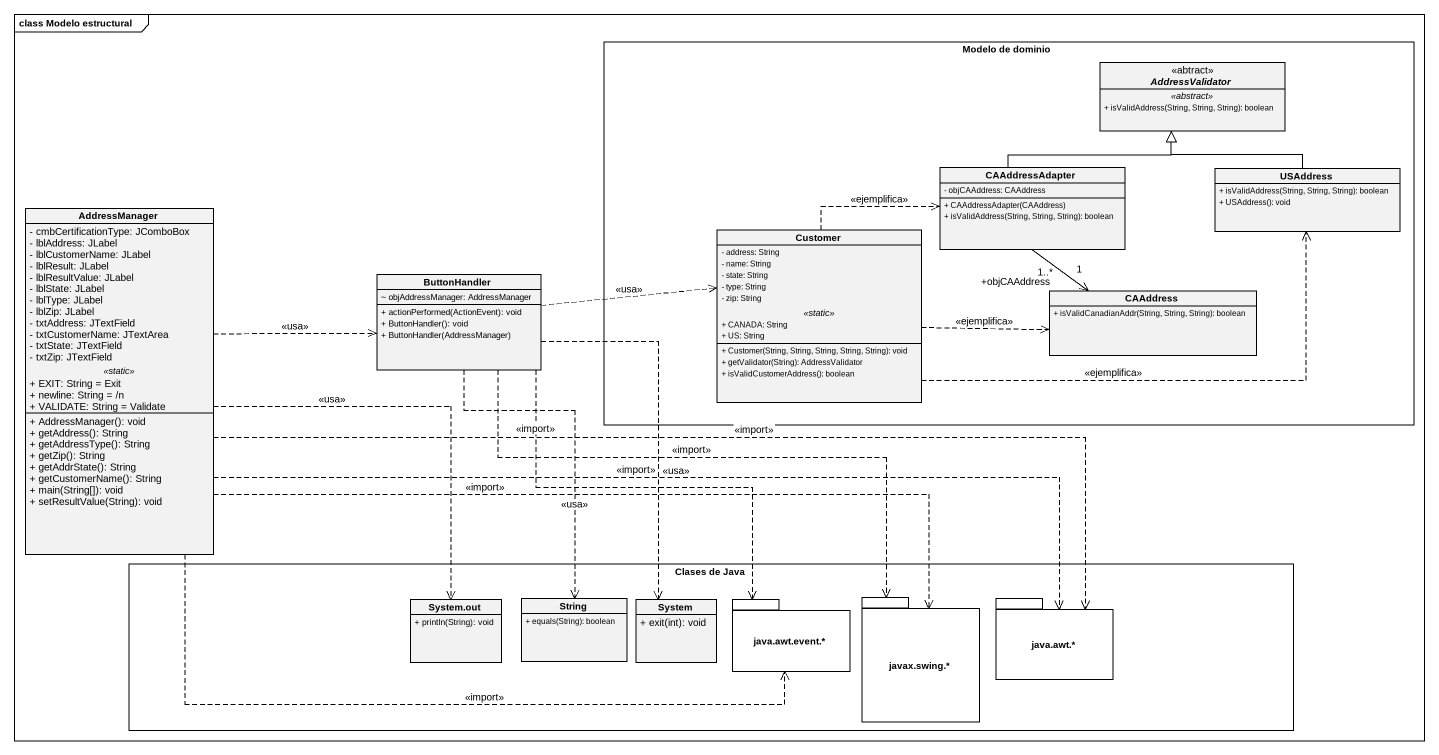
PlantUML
@startuml
mainframe class Modelo estructural
hide circle
hide empty members
skinparam classAttributeIconSize 0
rectangle "Modelo de dominio" as Modelo_de_dominio {
  abstract class AddressValidator <<abtract>> {
    .. <<abstract>> ..
    + isValidAddress(String, String, String): boolean
  }
  class CAAddressAdapter {
    - objCAAddress: CAAddress
    + CAAddressAdapter(CAAddress)
    + isValidAddress(String, String, String): boolean
  }
  class USAddress {
    + isValidAddress(String, String, String): boolean
    + USAddress(): void
  }
  class Customer {
    - address: String
    - name: String
    - state: String
    - type: String
    - zip: String
    .. <<static>> ..
    + CANADA: String
    + US: String
    --
    + Customer(String, String, String, String, String): void
    + getValidator(String): AddressValidator
    + isValidCustomerAddress(): boolean
  }
  class CAAddress {
    + isValidCanadianAddr(String, String, String): boolean
  }
}
class AddressManager {
  - cmbCertificationType: JComboBox
  - lblAddress: JLabel
  - lblCustomerName: JLabel
  - lblResult: JLabel
  - lblResultValue: JLabel
  - lblState: JLabel
  - lblType: JLabel
  - lblZip: JLabel
  - txtAddress: JTextField
  - txtCustomerName: JTextArea
  - txtState: JTextField
  - txtZip: JTextField
  .. <<static>> ..
  + EXIT: String = Exit
  + newline: String = /n
  + VALIDATE: String = Validate
  --
  + AddressManager(): void
  + getAddress(): String
  + getAddressType(): String
  + getZip(): String
  + getAddrState(): String
  + getCustomerName(): String
  + main(String[]): void
  + setResultValue(String): void
}
class ButtonHandler {
  ~ objAddressManager: AddressManager
  + actionPerformed(ActionEvent): void
  + ButtonHandler(): void
  + ButtonHandler(AddressManager)
}
rectangle "Clases de Java" as Clases_de_Java {
  class "System.out" as System_out {
    + println(String): void
  }
  class String {
    + equals(String): boolean
  }
  class System {
    + exit(int): void
  }
  package "java.awt.event.*" as java_awt_event {
  }
  package "javax.swing.*" as javax_swing {
  }
  package "java.awt.*" as java_awt {
  }
}
CAAddressAdapter -up-|> AddressValidator
CAAddressAdapter "1..*" --> "+objCAAddress\n1" CAAddress
USAddress -up-|> AddressValidator
AddressManager .right.> ButtonHandler : <<usa>>
AddressManager ..> System_out : <<usa>>
AddressManager .right.> java_awt_event : <<import>>
AddressManager .right.> javax_swing : <<import>>
AddressManager .right.> java_awt : <<import>>
AddressManager .right.> java_awt : <<import>>
Customer .right.> CAAddressAdapter : <<ejemplifica>>
Customer .right.> USAddress : <<ejemplifica>>
Customer .right.> CAAddress : <<ejemplifica>>
ButtonHandler .right.> Customer : <<usa>>
ButtonHandler ..> String : <<usa>>
ButtonHandler ..> System : <<usa>>
ButtonHandler ..> java_awt_event : <<import>>
ButtonHandler ..> javax_swing : <<import>>
@enduml
